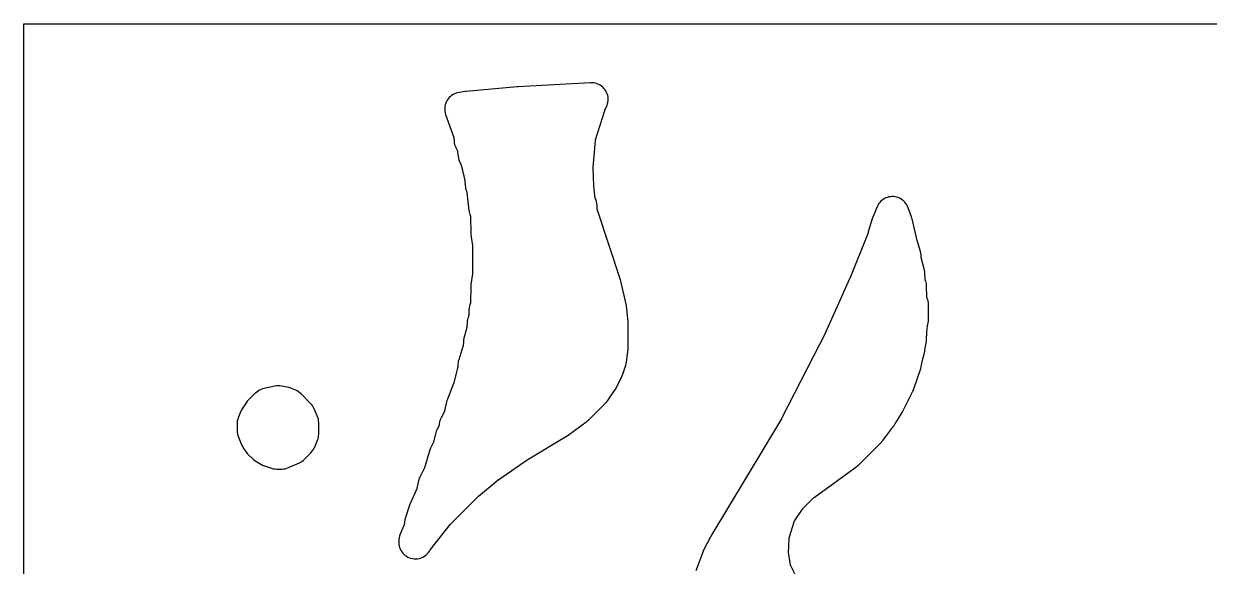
# Model space of a CAD drawing. Header units: millimetres. Extents: x 0 to 300, y 0 to 300.
# Drawn here: x 0 to 178.4, y 218.4 to 300 of the extents above; entities that cross this region are included whole.
import ezdxf

# ---------------------------------------------------------------- set-up
doc = ezdxf.new("R2010")
doc.units = ezdxf.units.MM
doc.layers.add('CUT', color=7, linetype='CONTINUOUS')

msp = doc.modelspace()

# ---------------------------------------------------------------- linework, layer by layer
at = {"layer": 'CUT'}
for points in [[(0, 0.0614), (0, 299.9386), (0.0029, 299.9971), (0.0614, 300), (299.9341, 300), (299.9926, 299.9971), (299.9954, 299.9386), (299.9954, 0.0614), (299.9926, 0.0029), (299.9341, 0), (0.0614, 0), (0.0029, 0.0029)], [(57.3777, 220.0341), (57.5789, 219.8925), (57.7931, 219.7714), (58.0182, 219.672), (58.252, 219.5951), (58.4921, 219.5417), (58.7364, 219.512), (58.9824, 219.5066), (59.2277, 219.5253), (59.4701, 219.5681), (59.707, 219.6345), (59.9362, 219.7239), (60.1556, 219.8353), (60.363, 219.9678), (60.5563, 220.1201), (60.7337, 220.2906), (60.8935, 220.4777), (61.0341, 220.6796), (61.1177, 220.8132), (61.1545, 220.8684), (61.1942, 220.9216), (64.2, 224.7118), (64.2424, 224.7622), (64.2874, 224.8102), (68.3037, 228.8626), (68.3477, 228.9048), (68.3939, 228.9448), (71.382, 231.3983), (71.4212, 231.4291), (71.4616, 231.4582), (75.9018, 234.522), (75.9362, 234.5449), (75.9713, 234.5665), (81.6785, 237.947), (81.8929, 238.0895), (84.7803, 240.2293), (84.9274, 240.3472), (85.0653, 240.4759), (87.7046, 243.1328), (87.8595, 243.3038), (87.9979, 243.4883), (88.9003, 244.8145), (89.0681, 245.1001), (89.9963, 246.9507), (90.1336, 247.2818), (90.5856, 248.6393), (90.6481, 248.8607), (90.69, 249.087), (90.9081, 250.6653), (90.9316, 250.9955), (90.95, 254.8936), (90.9354, 255.1761), (90.6768, 257.5506), (90.6278, 257.8409), (89.8416, 261.2553), (89.7783, 261.4811), (86.309, 271.9449), (86.3041, 271.9608), (86.2958, 271.996), (86.2907, 272.0319), (86.2894, 272.048), (86.252, 272.7499), (86.2292, 272.9789), (86.1854, 273.2049), (86.121, 273.4259), (86.0365, 273.64), (86.0254, 273.6647), (86.0185, 273.6813), (86.006, 273.718), (85.9972, 273.7558), (85.9944, 273.7736), (85.7559, 275.5436), (85.7491, 275.6062), (85.7457, 275.6692), (85.672, 278.2846), (85.6719, 278.3494), (85.6754, 278.4141), (85.9973, 282.4), (85.9995, 282.4206), (86.0166, 282.5088), (86.0222, 282.5288), (87.4009, 286.9565), (87.4025, 286.9613), (87.4312, 287.0336), (87.4388, 287.0496), (87.6623, 287.4974), (87.762, 287.7249), (87.8387, 287.9611), (87.8916, 288.2038), (87.9201, 288.4506), (87.924, 288.699), (87.9032, 288.9465), (87.858, 289.1908), (87.7887, 289.4293), (87.6962, 289.6598), (87.5812, 289.88), (87.4449, 290.0877), (87.2886, 290.2808), (87.114, 290.4575), (86.9227, 290.616), (86.7167, 290.7547), (86.4978, 290.8722), (86.2684, 290.9675), (86.0307, 291.0395), (85.787, 291.0876), (85.5397, 291.1113), (85.2913, 291.1103), (74.3209, 290.5208), (74.2215, 290.5135), (66.5249, 289.7912), (66.4338, 289.781), (65.514, 289.6605), (65.2717, 289.6166), (65.0349, 289.549), (64.8059, 289.4584), (64.5869, 289.3457), (64.3801, 289.2121), (64.1874, 289.0587), (64.0107, 288.8871), (63.8518, 288.699), (63.7122, 288.4962), (63.5931, 288.2805), (63.4959, 288.0543), (63.4214, 287.8195), (63.3704, 287.5786), (63.3433, 287.3338), (63.3405, 287.0876), (63.3619, 286.8423), (63.4073, 286.6002), (63.4763, 286.3638), (64.6847, 282.8733), (64.6864, 282.8682), (64.6992, 282.8184), (64.7034, 282.7921), (64.7058, 282.7684), (64.7391, 282.3203), (64.7684, 282.0816), (64.8205, 281.8468), (64.895, 281.6182), (64.9911, 281.3977), (65.2434, 280.8873), (65.2512, 280.8705), (65.2652, 280.8333), (65.2716, 280.794), (65.2733, 280.7755), (65.3047, 280.2829), (65.3342, 280.0274), (65.3898, 279.7764), (65.4709, 279.5324), (65.7899, 278.7156), (65.8154, 278.6433), (65.8363, 278.5694), (66.3699, 276.4221), (66.374, 276.4039), (66.3855, 276.3245), (66.3868, 276.306), (66.4168, 275.6533), (66.4377, 275.4262), (66.4791, 275.2021), (66.5408, 274.9826), (66.6222, 274.7696), (66.6433, 274.7213), (66.6505, 274.7036), (66.663, 274.6644), (66.6714, 274.6242), (66.6739, 274.6052), (66.9576, 271.9279), (66.9906, 271.7096), (67.0426, 271.4951), (67.1134, 271.286), (67.2015, 271.0593), (67.2034, 271.054), (67.2174, 271.0065), (67.2205, 270.9771), (67.2216, 270.9522), (67.2623, 268.536), (67.286, 268.2326), (67.5054, 266.6603), (67.5139, 266.5782), (67.5168, 266.4956), (67.5168, 262.5258), (67.514, 262.4437), (67.5055, 262.3619), (67.2848, 260.7726), (67.2848, 260.7722), (67.2613, 260.4681), (67.2235, 258.0859), (67.2177, 258.0417), (67.2066, 257.997), (67.1997, 257.9767), (67.1353, 257.8048), (67.055, 257.5496), (67.0025, 257.2873), (66.9783, 257.0209), (66.9781, 257.0158), (66.9426, 256.0583), (66.9414, 256.0402), (66.9362, 256.0016), (66.9237, 255.9647), (66.9048, 255.9201), (66.9056, 255.9198), (66.8298, 255.7282), (66.7637, 255.4995), (66.7196, 255.2655), (66.698, 255.0283), (66.6722, 254.4316), (66.6707, 254.4113), (66.6576, 254.3247), (66.6529, 254.305), (66.2228, 252.6822), (66.1714, 252.4404), (66.144, 252.1948), (66.1056, 251.5686), (66.1052, 251.5634), (66.0981, 251.5139), (66.0923, 251.4887), (66.0856, 251.4664), (65.4357, 249.4614), (65.3794, 249.2593), (65.3403, 249.0532), (65.3186, 248.8445), (65.285, 248.2998), (65.2836, 248.2827), (65.2723, 248.2096), (65.2686, 248.1929), (64.7292, 246.0229), (64.7073, 245.9457), (64.6801, 245.8701), (63.7423, 243.5116), (63.6777, 243.3288), (63.6275, 243.1416), (63.3208, 241.7912), (63.3195, 241.7861), (63.3045, 241.7382), (63.2946, 241.7142), (63.2844, 241.6932), (62.7805, 240.7169), (62.6873, 240.5148), (62.6124, 240.3052), (62.5565, 240.0898), (62.52, 239.8702), (62.4848, 239.5788), (62.4824, 239.562), (62.4747, 239.5263), (62.4609, 239.4929), (62.4533, 239.4775), (62.163, 238.9224), (62.0718, 238.7282), (61.9976, 238.5268), (61.941, 238.3199), (61.6584, 237.0813), (61.6571, 237.0761), (61.6417, 237.0274), (61.6315, 237.003), (61.6211, 236.9817), (61.2879, 236.3447), (61.1914, 236.1376), (61.1142, 235.9225), (60.2757, 233.2025), (60.2704, 233.1867), (60.2433, 233.1202), (60.236, 233.1052), (59.6692, 232.005), (59.5819, 231.8168), (59.5105, 231.6219), (59.4556, 231.4217), (59.1648, 230.1604), (59.1602, 230.1427), (59.1351, 230.0679), (59.1281, 230.0511), (58.1842, 227.9417), (58.0943, 227.7107), (57.3816, 225.5712), (57.3119, 225.3182), (57.269, 225.0592), (57.2199, 224.6199), (57.2174, 224.6016), (57.2091, 224.5627), (57.197, 224.5249), (57.1902, 224.5078), (56.6354, 223.218), (56.5407, 222.9598), (56.4751, 222.6927), (56.4391, 222.42), (56.422, 222.1956), (56.4154, 221.9496), (56.433, 221.7042), (56.4747, 221.4617), (56.54, 221.2244), (56.6283, 220.9948), (56.7387, 220.7749), (56.8703, 220.5669), (57.0216, 220.3729), (57.1913, 220.1947)], [(33.8032, 235.1696), (34.3941, 234.5992), (34.5988, 234.4219), (34.8216, 234.2678), (35.6862, 233.7365), (35.9394, 233.6003), (36.2065, 233.4941), (37.2677, 233.1414), (37.524, 233.0711), (37.7862, 233.0284), (38.0515, 233.0137), (38.8175, 233.0123), (39.081, 233.0257), (39.3417, 233.0668), (39.5965, 233.1352), (39.8427, 233.23), (41.4666, 233.9561), (41.6622, 234.054), (41.8486, 234.1687), (42.0241, 234.2992), (42.1876, 234.4446), (42.9012, 235.1374), (43.0527, 235.298), (43.1894, 235.4714), (43.6221, 236.0731), (43.737, 236.2479), (43.8369, 236.4317), (43.9211, 236.6232), (44.2035, 237.3461), (44.2781, 237.5667), (44.3317, 237.7932), (44.3641, 238.0238), (44.3749, 238.2563), (44.3745, 240.019), (44.3616, 240.2718), (44.3233, 240.5219), (44.2598, 240.7669), (44.1719, 241.0042), (43.7142, 242.0711), (43.6112, 242.283), (43.4887, 242.4843), (43.3478, 242.6731), (43.1897, 242.8479), (41.7155, 244.3308), (41.5398, 244.4914), (41.3497, 244.6346), (41.1467, 244.7591), (40.9329, 244.8637), (40.1803, 245.1884), (39.9081, 245.2876), (39.6262, 245.3546), (38.7719, 245.506), (38.527, 245.537), (38.2802, 245.5438), (38.0339, 245.5261), (37.7905, 245.4842), (36.1765, 245.1236), (35.9384, 245.058), (35.7081, 244.9691), (35.4876, 244.858), (35.2791, 244.7257), (34.8894, 244.4504), (34.7206, 244.32), (34.5635, 244.1757), (33.7988, 243.4105), (33.6197, 243.2109), (33.4629, 242.9932), (32.7817, 241.9313), (32.6587, 241.7168), (32.5574, 241.4912), (32.2621, 240.7353), (32.1878, 240.5156), (32.1342, 240.2898), (32.1017, 240.0601), (32.0907, 239.8284), (32.0896, 238.8118), (32.1021, 238.559), (32.1401, 238.3089), (32.2032, 238.0639), (32.2907, 237.8265), (32.8263, 236.5733), (32.9422, 236.3374), (33.0822, 236.1149), (33.4966, 235.5273), (33.6415, 235.3412)]]:
    msp.add_lwpolyline(points, close=True, dxfattribs=at)
msp.add_lwpolyline([(116.305, 216.6712), (115.4122, 218.4607), (115.4048, 218.4765), (115.3916, 218.5122), (115.3814, 218.5515), (115.3781, 218.5701), (115.0791, 220.5151), (115.0832, 221.3817), (115.1353, 222.6493), (115.9726, 225.2178), (115.9785, 225.2346), (115.9938, 225.2697), (116.0025, 225.2854), (117.1581, 226.9812), (117.1679, 226.9949), (117.2141, 227.0511), (117.2257, 227.0634), (118.8292, 228.6933), (118.8329, 228.697), (118.8928, 228.749), (118.9071, 228.76), (125.3813, 233.471), (125.382, 233.4715), (125.5354, 233.5925), (125.6789, 233.7252), (129.0272, 237.0735), (129.0894, 237.1447), (129.1602, 237.2212), (129.2031, 237.275), (129.2497, 237.3284), (130.7529, 239.3061), (130.8797, 239.4893), (131.1027, 239.8443), (131.262, 240.0604), (131.4578, 240.3715), (131.589, 240.6186), (132.1579, 241.5244), (132.2759, 241.7342), (133.7798, 244.7356), (133.8435, 244.8891), (133.8482, 244.8991), (133.8513, 244.908), (133.9157, 245.063), (134.9458, 248.145), (135.0203, 248.4187), (135.2668, 249.5807), (135.4756, 250.2759), (135.5336, 250.5091), (135.5689, 250.7469), (135.6175, 251.2336), (135.7734, 251.9687), (135.8112, 252.1996), (135.8273, 252.4329), (135.8526, 253.5909), (135.9555, 254.6228), (136, 254.7683), (136.0604, 255.0074), (136.097, 255.2512), (136.1094, 255.4975), (136.11, 256.1729), (136.1122, 256.1947), (136.1244, 256.4725), (136.1113, 257.5689), (136.1115, 257.6892), (136.1094, 257.733), (136.1089, 257.7716), (136.104, 257.8481), (136.1002, 257.9291), (136.0975, 257.9473), (136.0918, 258.0357), (136.0468, 258.2964), (135.9746, 258.551), (135.8996, 258.77), (135.8857, 258.8171), (135.8814, 258.8331), (135.8766, 258.857), (135.8724, 258.8911), (135.8715, 258.9105), (135.84, 260.5118), (135.8265, 260.7264), (135.7947, 260.939), (135.7447, 261.148), (135.7168, 261.2321), (135.7165, 261.2331), (135.716, 261.2344), (135.6769, 261.352), (135.6203, 261.5009), (135.6136, 261.5199), (135.6026, 261.562), (135.6023, 261.5643), (135.6013, 261.5782), (135.5638, 262.4158), (135.5619, 262.435), (135.5617, 262.4399), (135.5399, 262.6834), (135.4943, 262.9237), (135.0288, 264.8573), (135.0118, 265.1766), (134.9782, 265.4732), (134.9094, 265.7637), (134.4132, 267.4139), (133.6391, 270.6294), (133.5657, 270.8771), (133.5455, 270.9343), (133.052, 272.3309), (132.9611, 272.5536), (132.8491, 272.7666), (132.7172, 272.9678), (132.5665, 273.1554), (132.3985, 273.3276), (132.2148, 273.4829), (132.0169, 273.6198), (131.8068, 273.7371), (131.5864, 273.8336), (131.3578, 273.9085), (131.123, 273.9611), (130.8842, 273.9908), (130.6437, 273.9975), (130.4037, 273.981), (130.1664, 273.9415), (129.9339, 273.8794), (129.7085, 273.7952), (129.4923, 273.6897), (129.2871, 273.564), (129.0951, 273.4191), (128.9178, 273.2564), (128.757, 273.0774), (128.6141, 272.8838), (128.4905, 272.6774), (128.3874, 272.46), (127.7373, 270.9007), (127.6492, 270.6539), (127.0578, 268.6732), (127.0412, 268.6219), (127.0223, 268.5714), (124.2601, 261.6674), (124.2539, 261.6523), (124.2401, 261.6202), (120.69, 253.6762), (120.6768, 253.6478), (120.6629, 253.6197), (114.0246, 240.6416), (114.0051, 240.605), (113.9843, 240.5692), (103.3455, 222.9129), (103.2521, 222.7435), (102.2773, 220.7999), (102.1628, 220.5343), (101.1347, 217.7101)], dxfattribs=at)

doc.saveas('drawing.dxf')
